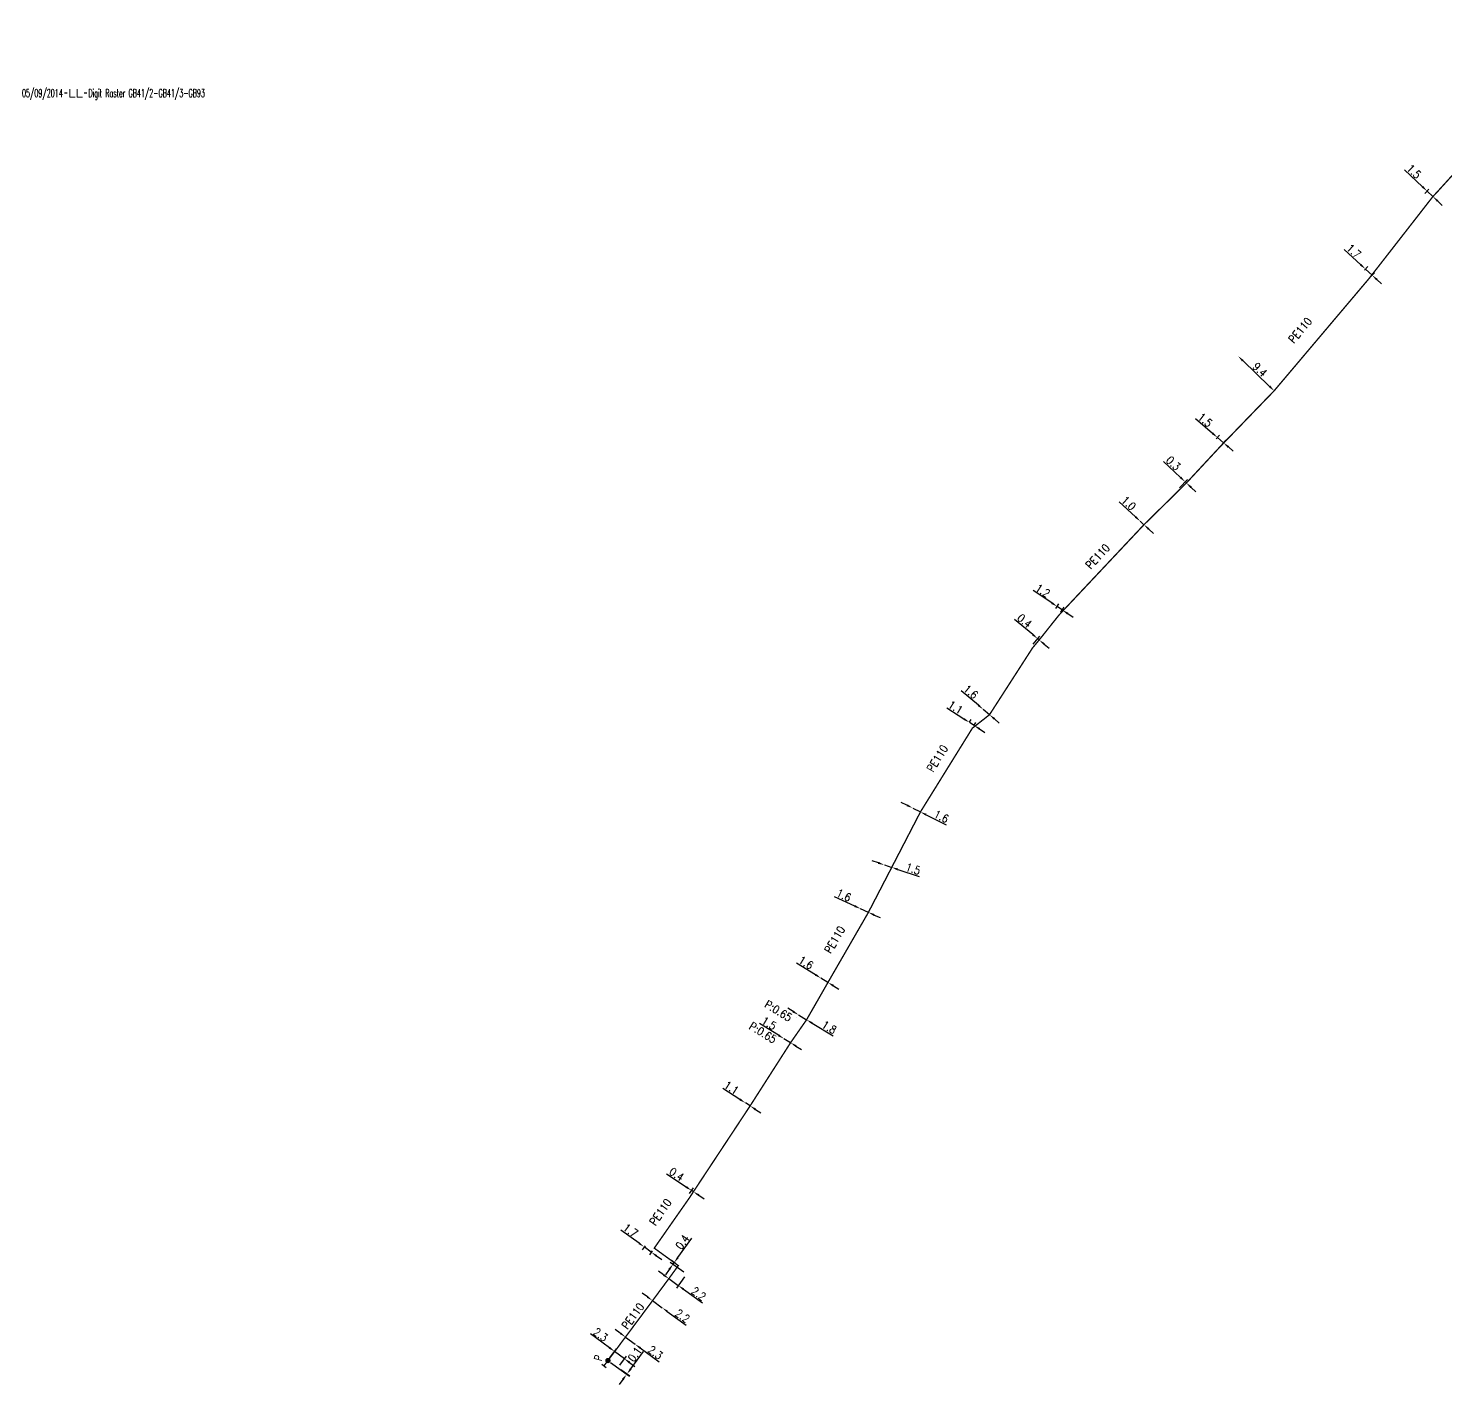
# Model space of a CAD drawing. Header units: millimetres. Extents: x 133011 to 134000, y 141997 to 143001.
# Drawn here: x 133010.8 to 133276.3, y 141996.9 to 142251 of the extents above; entities that cross this region are included whole.
import ezdxf
from ezdxf.enums import TextEntityAlignment as Align

# ---------------------------------------------------------------- set-up
doc = ezdxf.new("R2010")
doc.units = ezdxf.units.MM
doc.header["$PDMODE"] = 34
doc.linetypes.add('L_25_PE', pattern=[2000, 1000, 1000])
doc.layers.get('0').update_dxf_attribs({"linetype": 'CONTINUOUS'})
doc.layers.get('Defpoints').update_dxf_attribs({"linetype": 'CONTINUOUS'})
for name, color, linetype in [('L_150', 1, 'CONTINUOUS'), ('L_300', 7, 'CONTINUOUS'), ('L_340', 7, 'CONTINUOUS'), ('L_910', 7, 'CONTINUOUS')]:
    doc.layers.add(name, color=color, linetype=linetype)
doc.styles.add('G_ROMANS', font='ROMANS.SHX', dxfattribs={"width": 0.75})
doc.styles.get("Standard").update_dxf_attribs({"font": 'romans.shx', "width": 0.85})
doc.dimstyles.get("Standard").update_dxf_attribs({"dimtxt": 1.5, "dimasz": 1.2, "dimexe": 0.625, "dimexo": 0.625, "dimgap": 0.25, "dimtad": 1, "dimdec": 1, "dimzin": 0, "dimdsep": 46, "dimtxsty": 'Standard', "dimcen": -0.5, "dimadec": 0, "dimazin": 0, "dimtfac": 1, "dimtdec": 1, "dimtmove": 0, "dimatfit": 3, "dimfxl": 0, "dimtolj": 1, "dimtzin": 0, "dimarcsym": 0})

# ---------------------------------------------------------------- blocks, each defined once
blk = doc.blocks.new('GIS_MODF')
at = {"color": 0, "linetype": 'Continuous', "flags": 128}
for points in [[(-2.18, -0.01), (-1.68, -0.01)], [(1.52, -0.01), (2.02, -0.01)]]:
    blk.add_lwpolyline(points, dxfattribs=at)
at = {"color": 0, "linetype": 'Continuous', "width": 0.5}
blk.add_attdef('DATE', text='', height=1.5, dxfattribs=at).set_placement((-2.5, -0.8), align=Align.RIGHT)
at = {"color": 0, "linetype": 'Continuous', "width": 1.771291}
blk.add_attdef('USER', text='', height=1.5, dxfattribs=at).set_placement((-1.51, -0.8), (1.28, -0.8), align=Align.FIT)
at = {"color": 0, "linetype": 'Continuous', "width": 0.5}
blk.add_attdef('DESC', (2.29, -0.8), '', height=1.5, dxfattribs=at)
blk = doc.blocks.new('*D246')
at = {"layer": 'Defpoints', "color": 0, "linetype": 'Continuous', "transparency": 16777216}
for p in [(133272.85, 142220.55), (133273.64, 142221.39), (133273.95, 142219.53)]:
    blk.add_point(p, dxfattribs=at)
at = {"layer": 'L_150', "color": 0, "linetype": 'Continuous', "lineweight": -2, "transparency": 16777216}
for p, q in [((133271.98, 142221.37), (133268.62, 142224.53)), ((133273.21, 142220.93), (133272.43, 142220.1)), ((133273.95, 142219.53), (133272.85, 142220.55)), ((133274.82, 142218.71), (133275.7, 142217.88))]:
    blk.add_line(p, q, dxfattribs=at)
at = {"layer": 'L_150', "color": 0, "linetype": 'Continuous', "transparency": 16777216}
for points in [[(133272.12, 142221.52), (133271.84, 142221.23), (133272.85, 142220.55)], [(133274.96, 142218.85), (133274.69, 142218.56), (133273.95, 142219.53)]]:
    blk.add_solid(points, dxfattribs=at)
at = {"layer": 'L_150', "color": 0, "linetype": 'Continuous', "transparency": 16777216, "insert": (133270.39, 142224.24), "char_height": 1.5, "attachment_point": 5, "rotation": 316.8189}
blk.add_mtext('\\A1;1.5', dxfattribs=at)
blk = doc.blocks.new('*D247')
at = {"layer": 'Defpoints', "color": 0, "linetype": 'Continuous', "transparency": 16777216}
for p in [(133237.46, 142189.61), (133237.46, 142189.61), (133244.2, 142183.13)]:
    blk.add_point(p, dxfattribs=at)
at = {"layer": 'L_150', "color": 0, "linetype": 'Continuous', "lineweight": -2, "transparency": 16777216}
blk.add_line((133243.34, 142183.96), (133238.32, 142188.78), dxfattribs=at)
at = {"layer": 'L_150', "color": 0, "linetype": 'Continuous', "transparency": 16777216}
for points in [[(133238.46, 142188.92), (133238.18, 142188.63), (133237.46, 142189.61)], [(133243.48, 142184.11), (133243.2, 142183.82), (133244.2, 142183.13)]]:
    blk.add_solid(points, dxfattribs=at)
at = {"layer": 'L_150', "color": 0, "linetype": 'Continuous', "transparency": 16777216, "insert": (133241.52, 142187.09), "char_height": 1.5, "attachment_point": 5, "rotation": 316.1751}
blk.add_mtext('\\A1;9.4', dxfattribs=at)
blk = doc.blocks.new('*D248')
at = {"layer": 'Defpoints', "color": 0, "linetype": 'Continuous', "transparency": 16777216}
for p in [(133232.95, 142173.63), (133233.58, 142174.37), (133234.08, 142172.66)]:
    blk.add_point(p, dxfattribs=at)
at = {"layer": 'L_150', "color": 0, "linetype": 'Continuous', "lineweight": -2, "transparency": 16777216}
for p, q in [((133232.67, 142175.15), (133229.49, 142177.88)), ((133233.35, 142174.11), (133233.98, 142174.84)), ((133234.71, 142173.39), (133233.58, 142174.37)), ((133234.49, 142173.13), (133235.12, 142173.86)), ((133235.62, 142172.61), (133236.53, 142171.82))]:
    blk.add_line(p, q, dxfattribs=at)
at = {"layer": 'L_150', "color": 0, "linetype": 'Continuous', "transparency": 16777216}
for points in [[(133232.8, 142175.3), (133232.54, 142175), (133233.58, 142174.37)], [(133235.75, 142172.76), (133235.49, 142172.45), (133234.71, 142173.39)]]:
    blk.add_solid(points, dxfattribs=at)
at = {"layer": 'L_150', "color": 0, "linetype": 'Continuous', "transparency": 16777216, "insert": (133231.27, 142177.66), "char_height": 1.5, "attachment_point": 5, "rotation": 319.3099}
blk.add_mtext('\\A1;1.5', dxfattribs=at)
blk = doc.blocks.new('*D249')
at = {"layer": 'Defpoints', "color": 0, "linetype": 'Continuous', "transparency": 16777216}
for p in [(133226.02, 142164.49), (133227.52, 142166.08), (133227.76, 142165.86)]:
    blk.add_point(p, dxfattribs=at)
at = {"layer": 'L_150', "color": 0, "linetype": 'Continuous', "lineweight": -2, "transparency": 16777216}
for p, q in [((133226.65, 142166.9), (133223.47, 142169.91)), ((133226.45, 142164.94), (133227.95, 142166.53)), ((133227.33, 142165.41), (133227.33, 142165.41)), ((133227.76, 142165.86), (133227.52, 142166.08)), ((133228.63, 142165.04), (133229.5, 142164.21))]:
    blk.add_line(p, q, dxfattribs=at)
at = {"layer": 'L_150', "color": 0, "linetype": 'Continuous', "transparency": 16777216}
for points in [[(133226.79, 142167.05), (133226.51, 142166.76), (133227.52, 142166.08)], [(133228.77, 142165.18), (133228.49, 142164.89), (133227.76, 142165.86)]]:
    blk.add_solid(points, dxfattribs=at)
at = {"layer": 'L_150', "color": 0, "linetype": 'Continuous', "transparency": 16777216, "insert": (133225.31, 142169.54), "char_height": 1.5, "attachment_point": 5, "rotation": 316.6213}
blk.add_mtext('\\A1;0.3', dxfattribs=at)
blk = doc.blocks.new('*D250')
at = {"layer": 'Defpoints', "color": 0, "linetype": 'Continuous', "transparency": 16777216}
for p in [(133219.11, 142158.68), (133219.11, 142158.68), (133219.81, 142158.04)]:
    blk.add_point(p, dxfattribs=at)
at = {"layer": 'L_150', "color": 0, "linetype": 'Continuous', "lineweight": -2, "transparency": 16777216}
for p, q in [((133218.23, 142159.5), (133215.15, 142162.34)), ((133219.81, 142158.04), (133219.11, 142158.68)), ((133220.69, 142157.22), (133221.57, 142156.41))]:
    blk.add_line(p, q, dxfattribs=at)
at = {"layer": 'L_150', "color": 0, "linetype": 'Continuous', "transparency": 16777216}
for points in [[(133218.36, 142159.65), (133218.09, 142159.35), (133219.11, 142158.68)], [(133220.82, 142157.37), (133220.55, 142157.08), (133219.81, 142158.04)]]:
    blk.add_solid(points, dxfattribs=at)
at = {"layer": 'L_150', "color": 0, "linetype": 'Continuous', "transparency": 16777216, "insert": (133216.93, 142162.06), "char_height": 1.5, "attachment_point": 5, "rotation": 317.2183}
blk.add_mtext('\\A1;1.0', dxfattribs=at)
blk = doc.blocks.new('*D251')
at = {"layer": 'Defpoints', "color": 0, "linetype": 'Continuous', "transparency": 16777216}
for p in [(133202.92, 142141.8), (133203.53, 142142.71), (133203.91, 142141.14)]:
    blk.add_point(p, dxfattribs=at)
at = {"layer": 'L_150', "color": 0, "linetype": 'Continuous', "lineweight": -2, "transparency": 16777216}
for p, q in [((133202.53, 142143.37), (133199.04, 142145.69)), ((133203.27, 142142.32), (133203.87, 142143.23)), ((133204.51, 142142.05), (133203.53, 142142.71)), ((133204.25, 142141.66), (133204.86, 142142.57)), ((133205.51, 142141.39), (133206.51, 142140.72))]:
    blk.add_line(p, q, dxfattribs=at)
at = {"layer": 'L_150', "color": 0, "linetype": 'Continuous', "transparency": 16777216}
for points in [[(133202.64, 142143.54), (133202.42, 142143.2), (133203.53, 142142.71)], [(133205.62, 142141.55), (133205.4, 142141.22), (133204.51, 142142.05)]]:
    blk.add_solid(points, dxfattribs=at)
at = {"layer": 'L_150', "color": 0, "linetype": 'Continuous', "transparency": 16777216, "insert": (133200.84, 142145.69), "char_height": 1.5, "attachment_point": 5, "rotation": 326.4051}
blk.add_mtext('\\A1;1.2', dxfattribs=at)
blk = doc.blocks.new('*D252')
at = {"layer": 'Defpoints', "color": 0, "linetype": 'Continuous', "transparency": 16777216}
for p in [(133198.64, 142135.17), (133199.89, 142136.68), (133200.17, 142136.44)]:
    blk.add_point(p, dxfattribs=at)
at = {"layer": 'L_150', "color": 0, "linetype": 'Continuous', "lineweight": -2, "transparency": 16777216}
for p, q in [((133198.97, 142137.45), (133195.56, 142140.28)), ((133199.03, 142135.65), (133200.29, 142137.16)), ((133200.17, 142136.44), (133199.89, 142136.68)), ((133201.09, 142135.67), (133202.02, 142134.91))]:
    blk.add_line(p, q, dxfattribs=at)
at = {"layer": 'L_150', "color": 0, "linetype": 'Continuous', "transparency": 16777216}
for points in [[(133199.09, 142137.6), (133198.84, 142137.29), (133199.89, 142136.68)], [(133201.22, 142135.83), (133200.97, 142135.52), (133200.17, 142136.44)]]:
    blk.add_solid(points, dxfattribs=at)
at = {"layer": 'L_150', "color": 0, "linetype": 'Continuous', "transparency": 16777216, "insert": (133197.44, 142140.02), "char_height": 1.5, "attachment_point": 5, "rotation": 320.2182}
blk.add_mtext('\\A1;0.4', dxfattribs=at)
blk = doc.blocks.new('*D253')
at = {"layer": 'Defpoints', "color": 0, "linetype": 'Continuous', "transparency": 16777216}
for p in [(133186.77, 142120.48), (133187.1, 142120.99), (133187.66, 142119.92)]:
    blk.add_point(p, dxfattribs=at)
at = {"layer": 'L_150', "color": 0, "linetype": 'Continuous', "lineweight": -2, "transparency": 16777216}
for p, q in [((133186.08, 142121.63), (133182.86, 142123.69)), ((133187.98, 142120.42), (133187.1, 142120.99)), ((133187.11, 142121.01), (133187.43, 142121.51)), ((133188, 142120.45), (133188.32, 142120.95)), ((133188.99, 142119.78), (133190, 142119.13))]:
    blk.add_line(p, q, dxfattribs=at)
at = {"layer": 'L_150', "color": 0, "linetype": 'Continuous', "transparency": 16777216}
for points in [[(133186.19, 142121.8), (133185.98, 142121.46), (133187.1, 142120.99)], [(133189.1, 142119.94), (133188.88, 142119.61), (133187.98, 142120.42)]]:
    blk.add_solid(points, dxfattribs=at)
at = {"layer": 'L_150', "color": 0, "linetype": 'Continuous', "transparency": 16777216, "insert": (133184.5, 142123.83), "char_height": 1.5, "attachment_point": 5, "rotation": 327.4403}
blk.add_mtext('\\A1;1.1', dxfattribs=at)
blk = doc.blocks.new('*D254')
at = {"layer": 'Defpoints', "color": 0, "linetype": 'Continuous', "transparency": 16777216}
for p in [(133176.47, 142104.94), (133176.47, 142104.94), (133177.92, 142104.22)]:
    blk.add_point(p, dxfattribs=at)
at = {"layer": 'L_150', "color": 0, "linetype": 'Continuous', "lineweight": -2, "transparency": 16777216}
for p, q in [((133175.39, 142105.48), (133174.32, 142106.01)), ((133176.47, 142104.94), (133177.92, 142104.22)), ((133178.99, 142103.68), (133182.74, 142101.81))]:
    blk.add_line(p, q, dxfattribs=at)
at = {"layer": 'L_150', "color": 0, "linetype": 'Continuous', "transparency": 16777216}
for points in [[(133175.48, 142105.66), (133175.3, 142105.3), (133176.47, 142104.94)], [(133179.08, 142103.86), (133178.9, 142103.5), (133177.92, 142104.22)]]:
    blk.add_solid(points, dxfattribs=at)
at = {"layer": 'L_150', "color": 0, "linetype": 'Continuous', "transparency": 16777216, "insert": (133181.85, 142103.37), "char_height": 1.5, "attachment_point": 5, "rotation": 333.4511}
blk.add_mtext('\\A1;1.6', dxfattribs=at)
blk = doc.blocks.new('*D255')
at = {"layer": 'Defpoints', "color": 0, "linetype": 'Continuous', "transparency": 16777216}
for p in [(133171.16, 142094.29), (133171.16, 142094.29), (133172.54, 142093.83)]:
    blk.add_point(p, dxfattribs=at)
at = {"layer": 'L_150', "color": 0, "linetype": 'Continuous', "lineweight": -2, "transparency": 16777216}
for p, q in [((133170.03, 142094.67), (133168.89, 142095.05)), ((133171.16, 142094.29), (133172.54, 142093.83)), ((133173.68, 142093.45), (133177.65, 142092.13))]:
    blk.add_line(p, q, dxfattribs=at)
at = {"layer": 'L_150', "color": 0, "linetype": 'Continuous', "transparency": 16777216}
for points in [[(133170.09, 142094.86), (133169.96, 142094.48), (133171.16, 142094.29)], [(133173.74, 142093.64), (133173.62, 142093.26), (133172.54, 142093.83)]]:
    blk.add_solid(points, dxfattribs=at)
at = {"layer": 'L_150', "color": 0, "linetype": 'Continuous', "transparency": 16777216, "insert": (133176.55, 142093.55), "char_height": 1.5, "attachment_point": 5, "rotation": 341.584}
blk.add_mtext('\\A1;1.5', dxfattribs=at)
blk = doc.blocks.new('*D256')
at = {"layer": 'Defpoints', "color": 0, "linetype": 'Continuous', "transparency": 16777216}
for p in [(133159.27, 142073.08), (133159.27, 142073.08), (133160.59, 142072.27)]:
    blk.add_point(p, dxfattribs=at)
at = {"layer": 'L_150', "color": 0, "linetype": 'Continuous', "lineweight": -2, "transparency": 16777216}
for p, q in [((133158.25, 142073.71), (133154.68, 142075.9)), ((133160.59, 142072.27), (133159.27, 142073.08)), ((133161.62, 142071.64), (133162.64, 142071.01))]:
    blk.add_line(p, q, dxfattribs=at)
at = {"layer": 'L_150', "color": 0, "linetype": 'Continuous', "transparency": 16777216}
for points in [[(133158.36, 142073.88), (133158.15, 142073.54), (133159.27, 142073.08)], [(133161.72, 142071.81), (133161.51, 142071.47), (133160.59, 142072.27)]]:
    blk.add_solid(points, dxfattribs=at)
at = {"layer": 'L_150', "color": 0, "linetype": 'Continuous', "transparency": 16777216, "insert": (133156.48, 142075.97), "char_height": 1.5, "attachment_point": 5, "rotation": 328.4398}
blk.add_mtext('\\A1;1.6', dxfattribs=at)
blk = doc.blocks.new('*D257')
at = {"layer": 'Defpoints', "color": 0, "linetype": 'Continuous', "transparency": 16777216}
for p in [(133145.11, 142049.7), (133145.11, 142049.7), (133146, 142049.13)]:
    blk.add_point(p, dxfattribs=at)
at = {"layer": 'L_150', "color": 0, "linetype": 'Continuous', "lineweight": -2, "transparency": 16777216}
for p, q in [((133144.1, 142050.34), (133140.88, 142052.4)), ((133146, 142049.13), (133145.11, 142049.7)), ((133145.66, 142048.6), (133145.66, 142048.6)), ((133147.01, 142048.48), (133148.02, 142047.84))]:
    blk.add_line(p, q, dxfattribs=at)
at = {"layer": 'L_150', "color": 0, "linetype": 'Continuous', "transparency": 16777216}
for points in [[(133144.21, 142050.51), (133143.99, 142050.17), (133145.11, 142049.7)], [(133147.11, 142048.65), (133146.9, 142048.31), (133146, 142049.13)]]:
    blk.add_solid(points, dxfattribs=at)
at = {"layer": 'L_150', "color": 0, "linetype": 'Continuous', "transparency": 16777216, "insert": (133142.52, 142052.54), "char_height": 1.5, "attachment_point": 5, "rotation": 327.3855}
blk.add_mtext('\\A1;1.1', dxfattribs=at)
blk = doc.blocks.new('*D258')
at = {"layer": 'Defpoints', "color": 0, "linetype": 'Continuous', "transparency": 16777216}
for p in [(133134.32, 142032.17), (133135.05, 142033.27), (133135.38, 142033.05)]:
    blk.add_point(p, dxfattribs=at)
at = {"layer": 'L_150', "color": 0, "linetype": 'Continuous', "lineweight": -2, "transparency": 16777216}
for p, q in [((133134.05, 142033.93), (133130.34, 142036.36)), ((133134.66, 142032.69), (133135.39, 142033.8)), ((133135.38, 142033.05), (133135.05, 142033.27)), ((133136.39, 142032.4), (133137.39, 142031.74))]:
    blk.add_line(p, q, dxfattribs=at)
at = {"layer": 'L_150', "color": 0, "linetype": 'Continuous', "transparency": 16777216}
for points in [[(133134.16, 142034.1), (133133.94, 142033.76), (133135.05, 142033.27)], [(133136.5, 142032.56), (133136.28, 142032.23), (133135.38, 142033.05)]]:
    blk.add_solid(points, dxfattribs=at)
at = {"layer": 'L_150', "color": 0, "linetype": 'Continuous', "transparency": 16777216, "insert": (133132.24, 142036.31), "char_height": 1.5, "attachment_point": 5, "rotation": 326.7267}
blk.add_mtext('\\A1;0.4', dxfattribs=at)
blk = doc.blocks.new('*D259')
at = {"layer": 'Defpoints', "color": 0, "linetype": 'Continuous', "transparency": 16777216}
for p in [(133131.54, 142019.45), (133132.55, 142019.21), (133134.09, 142017.6)]:
    blk.add_point(p, dxfattribs=at)
at = {"layer": 'L_150', "color": 0, "linetype": 'Continuous', "lineweight": -2, "transparency": 16777216}
for p, q in [((133132.48, 142020.74), (133135.08, 142024.33)), ((133130.84, 142018.47), (133130.13, 142017.5)), ((133133.59, 142017.96), (133131.03, 142019.81)), ((133132.04, 142019.58), (133131.27, 142020.14)), ((133131.54, 142019.45), (133131.77, 142019.77))]:
    blk.add_line(p, q, dxfattribs=at)
at = {"layer": 'L_150', "color": 0, "linetype": 'Continuous', "transparency": 16777216}
for points in [[(133130.67, 142018.59), (133131, 142018.36), (133131.54, 142019.45)], [(133132.32, 142020.86), (133132.64, 142020.62), (133131.77, 142019.77)]]:
    blk.add_solid(points, dxfattribs=at)
at = {"layer": 'L_150', "color": 0, "linetype": 'Continuous', "transparency": 16777216, "insert": (133133.32, 142023.61), "char_height": 1.5, "attachment_point": 5, "rotation": 54.0653}
blk.add_mtext('\\A1;0.4', dxfattribs=at)
blk = doc.blocks.new('*D260')
at = {"layer": 'Defpoints', "color": 0, "linetype": 'Continuous', "transparency": 16777216}
for p in [(133126.16, 142022.7), (133126.7, 142023.45), (133128.04, 142022.48)]:
    blk.add_point(p, dxfattribs=at)
at = {"layer": 'L_150', "color": 0, "linetype": 'Continuous', "lineweight": -2, "transparency": 16777216}
for p, q in [((133125.19, 142023.4), (133121.8, 142025.86)), ((133126.33, 142022.94), (133125.79, 142022.19)), ((133127.49, 142021.73), (133126.16, 142022.7)), ((133127.67, 142021.97), (133127.13, 142021.23)), ((133128.47, 142021.03), (133129.44, 142020.32))]:
    blk.add_line(p, q, dxfattribs=at)
at = {"layer": 'L_150', "color": 0, "linetype": 'Continuous', "transparency": 16777216}
for points in [[(133125.3, 142023.57), (133125.07, 142023.24), (133126.16, 142022.7)], [(133128.58, 142021.19), (133128.35, 142020.86), (133127.49, 142021.73)]]:
    blk.add_solid(points, dxfattribs=at)
at = {"layer": 'L_150', "color": 0, "linetype": 'Continuous', "transparency": 16777216, "insert": (133123.59, 142025.79), "char_height": 1.5, "attachment_point": 5, "rotation": 324.0653}
blk.add_mtext('\\A1;1.7', dxfattribs=at)
blk = doc.blocks.new('*D261')
at = {"layer": 'Defpoints', "color": 0, "linetype": 'Continuous', "transparency": 16777216}
for p in [(133130.77, 142016.76), (133134.09, 142017.6), (133132.55, 142015.47)]:
    blk.add_point(p, dxfattribs=at)
at = {"layer": 'L_150', "color": 0, "linetype": 'Continuous', "lineweight": -2, "transparency": 16777216}
for p, q in [((133129.8, 142017.46), (133128.83, 142018.17)), ((133130.77, 142016.76), (133132.55, 142015.47)), ((133131.14, 142017.27), (133131.14, 142017.27)), ((133133.73, 142017.09), (133132.18, 142014.96)), ((133133.52, 142014.77), (133137.06, 142012.2))]:
    blk.add_line(p, q, dxfattribs=at)
at = {"layer": 'L_150', "color": 0, "linetype": 'Continuous', "transparency": 16777216}
for points in [[(133129.92, 142017.63), (133129.68, 142017.3), (133130.77, 142016.76)], [(133133.64, 142014.93), (133133.41, 142014.6), (133132.55, 142015.47)]]:
    blk.add_solid(points, dxfattribs=at)
at = {"layer": 'L_150', "color": 0, "linetype": 'Continuous', "transparency": 16777216, "insert": (133136.37, 142013.94), "char_height": 1.5, "attachment_point": 5, "rotation": 324.0705}
blk.add_mtext('\\A1;2.2', dxfattribs=at)
blk = doc.blocks.new('*D262')
at = {"layer": 'Defpoints', "color": 0, "linetype": 'Continuous', "transparency": 16777216}
for p in [(133127.72, 142012.64), (133129.52, 142011.32), (133129.52, 142011.32)]:
    blk.add_point(p, dxfattribs=at)
at = {"layer": 'L_150', "color": 0, "linetype": 'Continuous', "lineweight": -2, "transparency": 16777216}
for p, q in [((133126.75, 142013.35), (133125.78, 142014.06)), ((133127.72, 142012.64), (133129.52, 142011.32)), ((133130.49, 142010.61), (133134.01, 142008.03))]:
    blk.add_line(p, q, dxfattribs=at)
at = {"layer": 'L_150', "color": 0, "linetype": 'Continuous', "transparency": 16777216}
for points in [[(133126.87, 142013.51), (133126.63, 142013.19), (133127.72, 142012.64)], [(133130.6, 142010.77), (133130.37, 142010.45), (133129.52, 142011.32)]]:
    blk.add_solid(points, dxfattribs=at)
at = {"layer": 'L_150', "color": 0, "linetype": 'Continuous', "transparency": 16777216, "insert": (133133.33, 142009.77), "char_height": 1.5, "attachment_point": 5, "rotation": 323.805}
blk.add_mtext('\\A1;2.2', dxfattribs=at)
blk = doc.blocks.new('*D263')
at = {"layer": 'Defpoints', "color": 0, "linetype": 'Continuous', "transparency": 16777216}
for p in [(133122.65, 142005.82), (133124.46, 142004.48), (133124.46, 142004.48)]:
    blk.add_point(p, dxfattribs=at)
at = {"layer": 'L_150', "color": 0, "linetype": 'Continuous', "lineweight": -2, "transparency": 16777216}
for p, q in [((133121.68, 142006.54), (133120.72, 142007.25)), ((133122.65, 142005.82), (133124.46, 142004.48)), ((133125.42, 142003.77), (133128.93, 142001.17))]:
    blk.add_line(p, q, dxfattribs=at)
at = {"layer": 'L_150', "color": 0, "linetype": 'Continuous', "transparency": 16777216}
for points in [[(133121.8, 142006.7), (133121.57, 142006.38), (133122.65, 142005.82)], [(133125.54, 142003.93), (133125.3, 142003.61), (133124.46, 142004.48)]]:
    blk.add_solid(points, dxfattribs=at)
at = {"layer": 'L_150', "color": 0, "linetype": 'Continuous', "transparency": 16777216, "insert": (133128.25, 142002.91), "char_height": 1.5, "attachment_point": 5, "rotation": 323.4613}
blk.add_mtext('\\A1;2.3', dxfattribs=at)
blk = doc.blocks.new('L_300_12')
at = {"color": 0, "linetype": 'Continuous', "const_width": 0.497, "flags": 128}
blk.add_lwpolyline([(-0.25, 0, 1), (0.25, 0, 1)], format="xyb", close=True, dxfattribs=at)
at = {"color": 0, "linetype": 'Continuous', "style": 'G_ROMANS', "width": 0.75}
blk.add_text('P', height=1.5, dxfattribs=at).set_placement((0, 1.85), align=Align.MIDDLE)
at = {"color": 0, "linetype": 'Continuous', "width": 0.75, "flags": 3}
for tag, p in [('DEF_LEG', (0, -5)), ('DEF_COUP', (0, -7.5)), ('DEF_TYPE', (0, -10))]:
    blk.add_attdef(tag, text='', height=1.2, dxfattribs=at).set_placement(p, align=Align.MIDDLE)
blk = doc.blocks.new('L_340_07')
at = {"color": 0, "linetype": 'Continuous', "const_width": 0.25, "flags": 128}
blk.add_lwpolyline([(0, 0), (1.25, 0)], dxfattribs=at)
at = {"color": 0, "linetype": 'Continuous', "flags": 128}
blk.add_lwpolyline([(1.25, -0.5), (1.25, 0.5)], dxfattribs=at)
at = {"color": 0, "linetype": 'Continuous', "width": 0.75, "flags": 3}
for tag, p in [('DEF_COUP', (0.72, -5.97)), ('DEF_LEG', (0.72, -3.47)), ('DEF_TYPE', (0.72, -8.47))]:
    blk.add_attdef(tag, text='', height=1.2, dxfattribs=at).set_placement(p, align=Align.MIDDLE)
blk = doc.blocks.new('*D265')
at = {"layer": 'Defpoints', "color": 0, "linetype": 'Continuous', "transparency": 16777216}
for p in [(133260.72, 142205.3), (133261.3, 142205.94), (133261.97, 142204.15)]:
    blk.add_point(p, dxfattribs=at)
at = {"layer": 'L_150', "color": 0, "linetype": 'Continuous', "lineweight": -2, "transparency": 16777216}
for p, q in [((133260.42, 142206.75), (133257.34, 142209.58)), ((133261.14, 142205.76), (133261.73, 142206.4)), ((133262.56, 142204.79), (133261.3, 142205.94)), ((133262.39, 142204.61), (133262.98, 142205.25)), ((133263.44, 142203.98), (133264.32, 142203.17))]:
    blk.add_line(p, q, dxfattribs=at)
at = {"layer": 'L_150', "color": 0, "linetype": 'Continuous', "transparency": 16777216}
for points in [[(133260.56, 142206.9), (133260.29, 142206.6), (133261.3, 142205.94)], [(133263.58, 142204.12), (133263.31, 142203.83), (133262.56, 142204.79)]]:
    blk.add_solid(points, dxfattribs=at)
at = {"layer": 'L_150', "color": 0, "linetype": 'Continuous', "transparency": 16777216, "insert": (133259.11, 142209.31), "char_height": 1.5, "attachment_point": 5, "rotation": 317.4406}
blk.add_mtext('\\A1;1.7', dxfattribs=at)
blk = doc.blocks.new('*D266')
at = {"layer": 'Defpoints', "color": 0, "linetype": 'Continuous', "transparency": 16777216}
for p in [(133189.68, 142123.43), (133189.68, 142123.43), (133190.86, 142122.43)]:
    blk.add_point(p, dxfattribs=at)
at = {"layer": 'L_150', "color": 0, "linetype": 'Continuous', "lineweight": -2, "transparency": 16777216}
for p, q in [((133188.77, 142124.21), (133185.58, 142126.92)), ((133190.86, 142122.43), (133189.68, 142123.43)), ((133191.78, 142121.65), (133192.69, 142120.88))]:
    blk.add_line(p, q, dxfattribs=at)
at = {"layer": 'L_150', "color": 0, "linetype": 'Continuous', "transparency": 16777216}
for points in [[(133188.9, 142124.36), (133188.64, 142124.06), (133189.68, 142123.43)], [(133191.91, 142121.81), (133191.65, 142121.5), (133190.86, 142122.43)]]:
    blk.add_solid(points, dxfattribs=at)
at = {"layer": 'L_150', "color": 0, "linetype": 'Continuous', "transparency": 16777216, "insert": (133187.36, 142126.72), "char_height": 1.5, "attachment_point": 5, "rotation": 319.6602}
blk.add_mtext('\\A1;1.6', dxfattribs=at)
blk = doc.blocks.new('*D267')
at = {"layer": 'Defpoints', "color": 0, "linetype": 'Continuous', "transparency": 16777216}
for p in [(133166.69, 142086.08), (133166.69, 142086.08), (133168.17, 142085.4)]:
    blk.add_point(p, dxfattribs=at)
at = {"layer": 'L_150', "color": 0, "linetype": 'Continuous', "lineweight": -2, "transparency": 16777216}
for p, q in [((133165.6, 142086.58), (133161.79, 142088.32)), ((133168.17, 142085.4), (133166.69, 142086.08)), ((133166.95, 142086.65), (133166.95, 142086.65)), ((133168.43, 142085.97), (133168.43, 142085.97)), ((133169.26, 142084.9), (133170.35, 142084.41))]:
    blk.add_line(p, q, dxfattribs=at)
at = {"layer": 'L_150', "color": 0, "linetype": 'Continuous', "transparency": 16777216}
for points in [[(133165.68, 142086.76), (133165.51, 142086.4), (133166.69, 142086.08)], [(133169.35, 142085.09), (133169.18, 142084.72), (133168.17, 142085.4)]]:
    blk.add_solid(points, dxfattribs=at)
at = {"layer": 'L_150', "color": 0, "linetype": 'Continuous', "transparency": 16777216, "insert": (133163.56, 142088.61), "char_height": 1.5, "attachment_point": 5, "rotation": 335.4328}
blk.add_mtext('\\A1;1.6', dxfattribs=at)
blk = doc.blocks.new('*D268')
at = {"layer": 'Defpoints', "color": 0, "linetype": 'Continuous', "transparency": 16777216}
for p in [(133155.09, 142066.18), (133155.09, 142066.18), (133156.58, 142065.27)]:
    blk.add_point(p, dxfattribs=at)
at = {"layer": 'L_150', "color": 0, "linetype": 'Continuous', "lineweight": -2, "transparency": 16777216}
for p, q in [((133154.06, 142066.8), (133153.04, 142067.43)), ((133155.09, 142066.18), (133156.58, 142065.27)), ((133154.76, 142065.65), (133154.76, 142065.65)), ((133156.26, 142064.74), (133156.26, 142064.74)), ((133157.61, 142064.65), (133161.58, 142062.24))]:
    blk.add_line(p, q, dxfattribs=at)
at = {"layer": 'L_150', "color": 0, "linetype": 'Continuous', "transparency": 16777216}
for points in [[(133154.17, 142066.97), (133153.96, 142066.63), (133155.09, 142066.18)], [(133157.71, 142064.82), (133157.51, 142064.48), (133156.58, 142065.27)]]:
    blk.add_solid(points, dxfattribs=at)
at = {"layer": 'L_150', "color": 0, "linetype": 'Continuous', "transparency": 16777216, "insert": (133160.82, 142063.87), "char_height": 1.5, "attachment_point": 5, "rotation": 328.7562}
blk.add_mtext('\\A1;1.8', dxfattribs=at)
blk = doc.blocks.new('*D269')
at = {"layer": 'Defpoints', "color": 0, "linetype": 'Continuous', "transparency": 16777216}
for p in [(133152.35, 142061.73), (133152.35, 142061.73), (133153.58, 142060.97)]:
    blk.add_point(p, dxfattribs=at)
at = {"layer": 'L_150', "color": 0, "linetype": 'Continuous', "lineweight": -2, "transparency": 16777216}
for p, q in [((133151.32, 142062.36), (133147.76, 142064.55)), ((133153.58, 142060.97), (133152.35, 142061.73)), ((133154.6, 142060.34), (133155.62, 142059.71))]:
    blk.add_line(p, q, dxfattribs=at)
at = {"layer": 'L_150', "color": 0, "linetype": 'Continuous', "transparency": 16777216}
for points in [[(133151.43, 142062.53), (133151.22, 142062.19), (133152.35, 142061.73)], [(133154.71, 142060.51), (133154.5, 142060.17), (133153.58, 142060.97)]]:
    blk.add_solid(points, dxfattribs=at)
at = {"layer": 'L_150', "color": 0, "linetype": 'Continuous', "transparency": 16777216, "insert": (133149.55, 142064.62), "char_height": 1.5, "attachment_point": 5, "rotation": 328.376}
blk.add_mtext('\\A1;1.5', dxfattribs=at)
blk = doc.blocks.new('*D270')
at = {"layer": 'Defpoints', "color": 0, "linetype": 'Continuous', "transparency": 16777216}
for p in [(133119.36, 142001.42), (133121.27, 142000.14), (133122.94, 141998.91)]:
    blk.add_point(p, dxfattribs=at)
at = {"layer": 'L_300', "color": 0, "linetype": 'Continuous', "lineweight": -2, "transparency": 16777216}
for p, q in [((133123.65, 141999.88), (133126.02, 142003.11)), ((133119.86, 142001.05), (133123.38, 141998.46)), ((133121.77, 141999.77), (133123.44, 141998.55)), ((133122.17, 141997.87), (133121.46, 141996.9)), ((133122.88, 141998.83), (133122.94, 141998.91))]:
    blk.add_line(p, q, dxfattribs=at)
at = {"layer": 'L_300', "color": 0, "linetype": 'Continuous', "transparency": 16777216}
for points in [[(133123.49, 142000), (133123.81, 141999.76), (133122.94, 141998.91)], [(133122.01, 141997.99), (133122.33, 141997.75), (133122.88, 141998.83)]]:
    blk.add_solid(points, dxfattribs=at)
at = {"layer": 'L_300', "color": 0, "linetype": 'Continuous', "transparency": 16777216, "insert": (133124.38, 142002.57), "char_height": 1.5, "attachment_point": 5, "rotation": 53.7197}
blk.add_mtext('\\A1;0.1', dxfattribs=at)
blk = doc.blocks.new('*D271')
at = {"layer": 'Defpoints', "color": 0, "linetype": 'Continuous', "transparency": 16777216}
for p in [(133119.36, 142001.42), (133121.21, 142000.06), (133122.45, 142001.75)]:
    blk.add_point(p, dxfattribs=at)
at = {"layer": 'L_300', "color": 0, "linetype": 'Continuous', "lineweight": -2, "transparency": 16777216}
for p, q in [((133119.63, 142003.82), (133116.11, 142006.4)), ((133119.73, 142001.92), (133120.97, 142003.61)), ((133122.45, 142001.75), (133120.6, 142003.11)), ((133121.58, 142000.56), (133122.82, 142002.25)), ((133123.42, 142001.04), (133124.39, 142000.33))]:
    blk.add_line(p, q, dxfattribs=at)
at = {"layer": 'L_300', "color": 0, "linetype": 'Continuous', "transparency": 16777216}
for points in [[(133119.75, 142003.98), (133119.51, 142003.66), (133120.6, 142003.11)], [(133123.54, 142001.2), (133123.3, 142000.87), (133122.45, 142001.75)]]:
    blk.add_solid(points, dxfattribs=at)
at = {"layer": 'L_300', "color": 0, "linetype": 'Continuous', "transparency": 16777216, "insert": (133117.98, 142006.27), "char_height": 1.5, "attachment_point": 5, "rotation": 323.7197}
blk.add_mtext('\\A1;2.3', dxfattribs=at)

msp = doc.modelspace()

# ---------------------------------------------------------------- linework, layer by layer
at = {"layer": 'L_150', "linetype": 'L_25_PE', "const_width": 0.25, "flags": 128}
msp.add_lwpolyline([(133308.27, 142250.92), (133308.27, 142250.92), (133308.27, 142250.92), (133299.4, 142246.9), (133297.37, 142245.46), (133297.37, 142245.46), (133291.28, 142238.57), (133274.73, 142220.36), (133273.95, 142219.53), (133261.97, 142204.15), (133261.97, 142204.15), (133244.2, 142183.13), (133234.08, 142172.66), (133227.76, 142165.86), (133219.81, 142158.04), (133203.91, 142141.14), (133200.17, 142136.44), (133198.92, 142134.94), (133190.86, 142122.43), (133187.66, 142119.92), (133177.92, 142104.22), (133172.54, 142093.83), (133168.17, 142085.4), (133160.59, 142072.27), (133156.58, 142065.27), (133156.58, 142065.27), (133153.58, 142060.97), (133153.58, 142060.97), (133146, 142049.13), (133135.38, 142033.05), (133134.66, 142031.95), (133128.04, 142022.48), (133132.55, 142019.21), (133130.77, 142016.76), (133127.72, 142012.64), (133122.65, 142005.82), (133119.36, 142001.42), (133119.36, 142001.42)], dxfattribs=at)

# ---------------------------------------------------------------- block references
at = {"layer": 'L_300', "rotation": 74.48341138911267}
msp.add_blockref('L_300_12', (133119.36, 142001.42), dxfattribs=at)
at = {"layer": 'L_340', "rotation": 233.4303374283616}
msp.add_blockref('L_340_07', (133119.36, 142001.42), dxfattribs=at)
at = {"layer": 'L_910'}
ref = msp.add_blockref('GIS_MODF', (133019.72, 142238.97), dxfattribs=at)
ref.add_attrib('DATE', '05/09/2014', dxfattribs={"layer": '0', "color": 0, "linetype": 'Continuous', "height": 1.5, "width": 0.5}).set_placement((133017.21, 142238.17), align=Align.RIGHT)
ref.add_attrib('USER', 'LL', dxfattribs={"layer": '0', "color": 0, "linetype": 'Continuous', "height": 1.5, "width": 1.180861}).set_placement((133018.21, 142238.17), (133020.99, 142238.17), align=Align.FIT)
ref.add_attrib('DESC', 'Digit Raster GB41/2-GB41/3-GB93', (133022.01, 142238.17), dxfattribs={"layer": '0', "color": 0, "linetype": 'Continuous', "height": 1.5, "width": 0.5})

# ---------------------------------------------------------------- texts
at = {"layer": 'L_150', "linetype": 'Continuous', "width": 0.85}
for s, rotation, p in [('PE110', 49.7873, (133247.89, 142191.91)), ('PE110', 46.7401, (133209.8, 142149.58)), ('PE110', 58.1759, (133180.29, 142111.52)), ('PE110', 59.2995, (133161.1, 142077.54)), ('P:0.65', 328.371, (133148.56, 142067.75)), ('P:0.65', 328.371, (133145.66, 142063.65)), ('PE110', 55.0369, (133128.26, 142026.57)), ('PE110', 53.3533, (133123.01, 142007.1))]:
    msp.add_text(s, height=1.5, rotation=rotation, dxfattribs=at).set_placement(p)

# ---------------------------------------------------------------- dimensions: what is measured, and where the dimension line sits
at = {"layer": 'L_150', "linetype": 'Continuous'}
for base, p1, p2, angle, picture, middle in [((133272.85, 142220.55), (133273.95, 142219.53), (133273.64, 142221.39), 316.8189, '*D246', (133269.71, 142223.51)), ((133261.3, 142205.94), (133261.97, 142204.15), (133260.72, 142205.3), 317.4406, '*D265', (133258.44, 142208.57)), ((133237.46, 142189.61), (133244.2, 142183.13), (133237.46, 142189.61), 316.1751, '*D247', (133240.83, 142186.37)), ((133233.58, 142174.37), (133234.08, 142172.66), (133232.95, 142173.63), 319.3099, '*D248', (133230.62, 142176.91)), ((133227.52, 142166.08), (133227.76, 142165.86), (133226.02, 142164.49), 316.6213, '*D249', (133224.63, 142168.82)), ((133219.109, 142158.684), (133219.80625, 142158.03875), (133219.109, 142158.684), 317.21833, '*D250', (133216.25054, 142161.32927)), ((133203.53, 142142.71), (133203.91, 142141.14), (133202.92, 142141.8), 326.4051, '*D251', (133200.28, 142144.86)), ((133199.89, 142136.68), (133200.17, 142136.44), (133198.64, 142135.17), 320.2182, '*D252', (133196.8, 142139.25)), ((133189.683, 142123.434), (133190.86444, 142122.43065), (133189.683, 142123.434), 319.66018, '*D266', (133186.71443, 142125.95508)), ((133187.1, 142120.99), (133187.66, 142119.92), (133186.77, 142120.48), 327.4403, '*D253', (133183.97, 142122.98)), ((133176.47, 142104.94), (133177.92, 142104.22), (133176.47, 142104.94), 333.4511, '*D254', (133181.4, 142102.48)), ((133171.16, 142094.29), (133172.54, 142093.83), (133171.16, 142094.29), 341.584, '*D255', (133176.23, 142092.6)), ((133166.69, 142086.08), (133168.17, 142085.4), (133166.69, 142086.08), 335.4328, '*D267', (133163.15, 142087.7)), ((133159.274, 142073.08), (133160.5947, 142072.2687), (133159.274, 142073.08), 328.4398, '*D256', (133155.9554, 142075.1184)), ((133152.346, 142061.729), (133153.5807, 142060.9687), (133152.346, 142061.729), 328.376, '*D269', (133149.0297, 142063.7711)), ((133155.088, 142066.181), (133156.5842, 142065.2733), (133155.088, 142066.181), 328.7562, '*D268', (133160.299, 142063.0197)), ((133145.111, 142049.696), (133145.9954, 142049.1301), (133145.111, 142049.696), 327.3855, '*D257', (133141.9839, 142051.697)), ((133135.05, 142033.27), (133135.38, 142033.05), (133134.32, 142032.17), 326.7267, '*D258', (133131.69, 142035.48)), ((133126.1589, 142022.6994), (133128.0368, 142022.4788), (133126.7008, 142023.4471), 324.0653, '*D260', (133123.0054, 142024.985)), ((133131.54, 142019.45), (133132.55, 142019.21), (133134.09, 142017.6), 54.0653, '*D259', (133134.13, 142023.02)), ((133132.55, 142015.47), (133130.77, 142016.76), (133134.09, 142017.6), 144.0705, '*D261', (133135.78, 142013.13)), ((133129.52, 142011.32), (133127.72, 142012.64), (133129.52, 142011.32), 143.805, '*D262', (133132.73, 142008.97)), ((133124.46, 142004.48), (133122.65, 142005.82), (133124.46, 142004.48), 143.4613, '*D263', (133127.66, 142002.11))]:
    dim = msp.add_linear_dim(base=base, p1=p1, p2=p2, angle=angle, dimstyle='Standard', dxfattribs=at)
    dim.commit()
    dim.dimension.update_dxf_attribs({"geometry": picture, "text_midpoint": middle, "dimtype": 160})
at = {"layer": 'L_300', "linetype": 'Continuous'}
for base, p2, angle, picture, middle in [((133122.45, 142001.75), (133121.21, 142000.06), 143.7197, '*D271', (133117.38, 142005.46)), ((133122.94, 141998.91), (133121.27, 142000.14), 233.7197, '*D270', (133125.19, 142001.98))]:
    dim = msp.add_linear_dim(base=base, p1=(133119.36, 142001.42), p2=p2, angle=angle, dimstyle='Standard', dxfattribs=at)
    dim.commit()
    dim.dimension.update_dxf_attribs({"geometry": picture, "text_midpoint": middle, "dimtype": 160})

doc.saveas('drawing.dxf')
